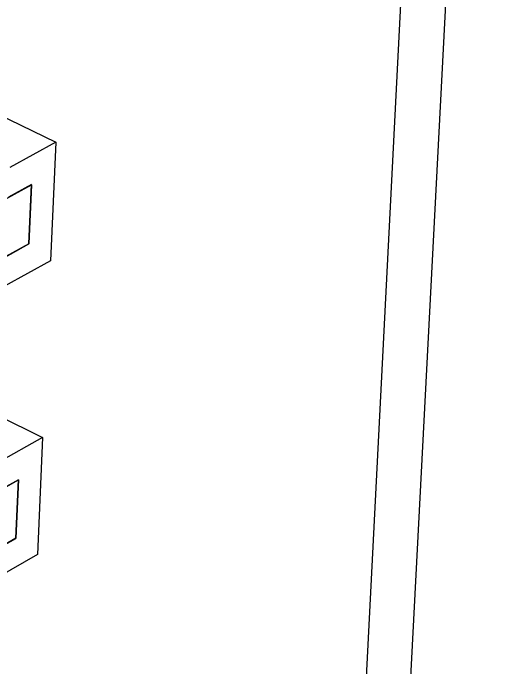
# Model space of a CAD drawing. Extents: x 0 to 151, y 0 to 220.
# Drawn here: x 141.2 to 150.67, y 139.95 to 152.34 of the extents above; entities that cross this region are included whole.
import ezdxf

# ---------------------------------------------------------------- set-up
doc = ezdxf.new("R2010")
doc.units = 0
doc.layers.get('0').update_dxf_attribs({"linetype": 'CONTINUOUS'})

msp = doc.modelspace()

# ---------------------------------------------------------------- linework, layer by layer
at = {"color": 7, "linetype": 'CONTINUOUS'}
for p, q in [((150.666, 177.454), (147.711, 120.578)), ((146.874, 120.068), (149.754, 176.502)), ((139.962, 150.887), (142.002, 149.898)), ((142.002, 149.898), (141.133, 149.417)), ((142.002, 149.898), (141.903, 147.655)), ((134.733, 145.321), (141.543, 149.093)), ((141.543, 149.095), (141.109, 148.855)), ((141.494, 147.973), (141.543, 149.095)), ((141.543, 149.093), (141.494, 147.971)), ((141.543, 149.093), (141.541, 149.094)), ((134.692, 144.19), (141.494, 147.971)), ((141.494, 147.973), (141.06, 147.732)), ((141.903, 147.655), (141.036, 147.172)), ((139.729, 145.311), (141.755, 144.31)), ((141.755, 144.31), (140.891, 143.824)), ((141.755, 144.31), (141.658, 142.094)), ((134.529, 139.695), (141.299, 143.51)), ((141.299, 143.512), (140.867, 143.269)), ((141.251, 142.404), (141.299, 143.512)), ((141.299, 143.51), (141.251, 142.401)), ((141.299, 143.51), (141.297, 143.511)), ((134.488, 138.579), (141.251, 142.401)), ((141.251, 142.404), (140.819, 142.16)), ((141.658, 142.094), (140.796, 141.606))]:
    msp.add_line(p, q, dxfattribs=at)

doc.saveas('drawing.dxf')
